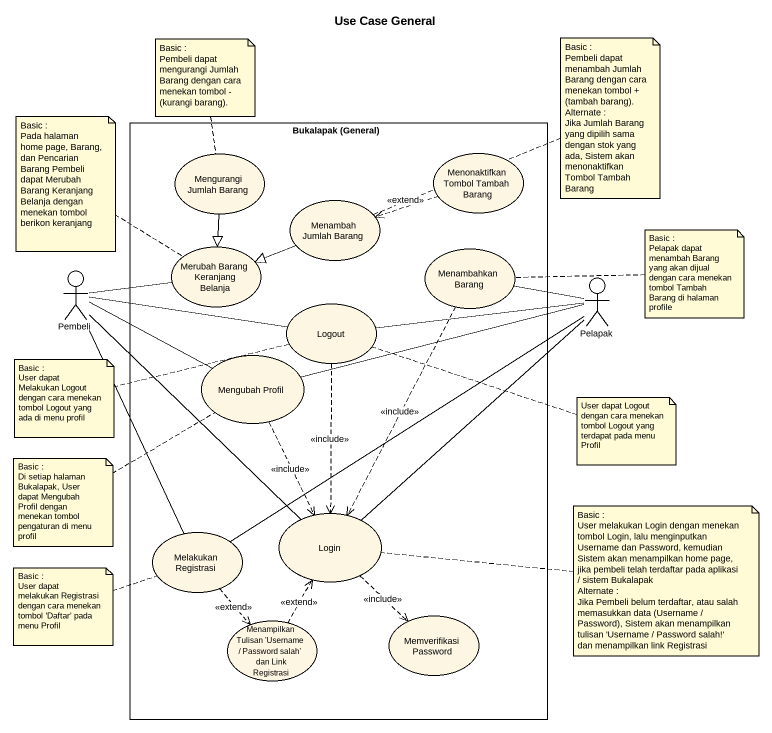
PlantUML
@startuml
title Use Case General
rectangle "Bukalapak (General)" as Bukalapak_General {
  usecase "Mengurangi Jumlah Barang" as Mengurangi_Jumlah_Barang
  usecase "Menonaktifkan Tombol Tambah Barang" as Menonaktifkan_Tombol_Tambah
  usecase "Menambah Jumlah Barang" as Menambah_Jumlah_Barang
  usecase "Merubah Barang Keranjang Belanja" as Merubah_Barang_Keranjang
  usecase "Menambahkan Barang" as Menambahkan_Barang
  usecase Logout
  usecase "Mengubah Profil" as Mengubah_Profil
  usecase "Melakukan Registrasi" as Melakukan_Registrasi
  usecase Login
  usecase "Menampilkan Tulisan 'Username / Password salah' dan Link Registrasi" as Menampilkan_Tulisan
  usecase "Memverifikasi Password" as Memverifikasi_Password
}
actor Pembeli
actor Pelapak
Mengurangi_Jumlah_Barang --|> Merubah_Barang_Keranjang
Menonaktifkan_Tombol_Tambah .left.> Menambah_Jumlah_Barang : <<extend>>
Menambah_Jumlah_Barang -left-|> Merubah_Barang_Keranjang
Pembeli -right- Merubah_Barang_Keranjang
Pembeli -right- Logout
Pembeli -right- Mengubah_Profil
Pembeli -- Melakukan_Registrasi
Pembeli -- Login
Menambahkan_Barang ..> Login : <<include>>
Pelapak -left- Menambahkan_Barang
Pelapak -left- Logout
Pelapak -left- Mengubah_Profil
Pelapak -- Melakukan_Registrasi
Pelapak -- Login
Logout ..> Login : <<include>>
Mengubah_Profil ..> Login : <<include>>
Melakukan_Registrasi ..> Menampilkan_Tulisan : <<extend>>
Login ..> Memverifikasi_Password : <<include>>
Menampilkan_Tulisan .up.> Login : <<extend>>
note top of Mengurangi_Jumlah_Barang
  Basic :
  Pembeli dapat mengurangi Jumlah Barang dengan cara menekan tombol - (kurangi barang).
end note
note right of Menambah_Jumlah_Barang
  Basic :
  Pembeli dapat menambah Jumlah Barang dengan cara menekan tombol + (tambah barang).
  Alternate :
  Jika Jumlah Barang yang dipilih sama dengan stok yang ada, Sistem akan menonaktifkan Tombol Tambah Barang
end note
note top of Merubah_Barang_Keranjang
  Basic :
  Pada halaman home page, Barang, dan Pencarian Barang Pembeli dapat Merubah Barang Keranjang Belanja dengan menekan tombol berikon keranjang
end note
note right of Menambahkan_Barang
  Basic :
  Pelapak dapat menambah Barang yang akan dijual dengan cara menekan tombol Tambah Barang di halaman profile
end note
note left of Logout
  Basic :
  User dapat Melakukan Logout dengan cara menekan tombol Logout yang ada di menu profil
end note
note right of Logout : User dapat Logout dengan cara menekan tombol Logout yang terdapat pada menu Profil
note left of Mengubah_Profil
  Basic :
  Di setiap halaman Bukalapak, User dapat Mengubah Profil dengan menekan tombol pengaturan di menu profil
end note
note right of Login
  Basic :
  User melakukan Login dengan menekan tombol Login, lalu menginputkan Username dan Password, kemudian Sistem akan menampilkan home page, jika pembeli telah terdaftar pada aplikasi / sistem Bukalapak
  Alternate :
  Jika Pembeli belum terdaftar, atau salah memasukkan data (Username / Password), Sistem akan menampilkan tulisan 'Username / Password salah!' dan menampilkan link Registrasi
end note
note left of Melakukan_Registrasi
  Basic :
  User dapat melakukan Registrasi dengan cara menekan tombol 'Daftar' pada menu Profil
end note
@enduml
